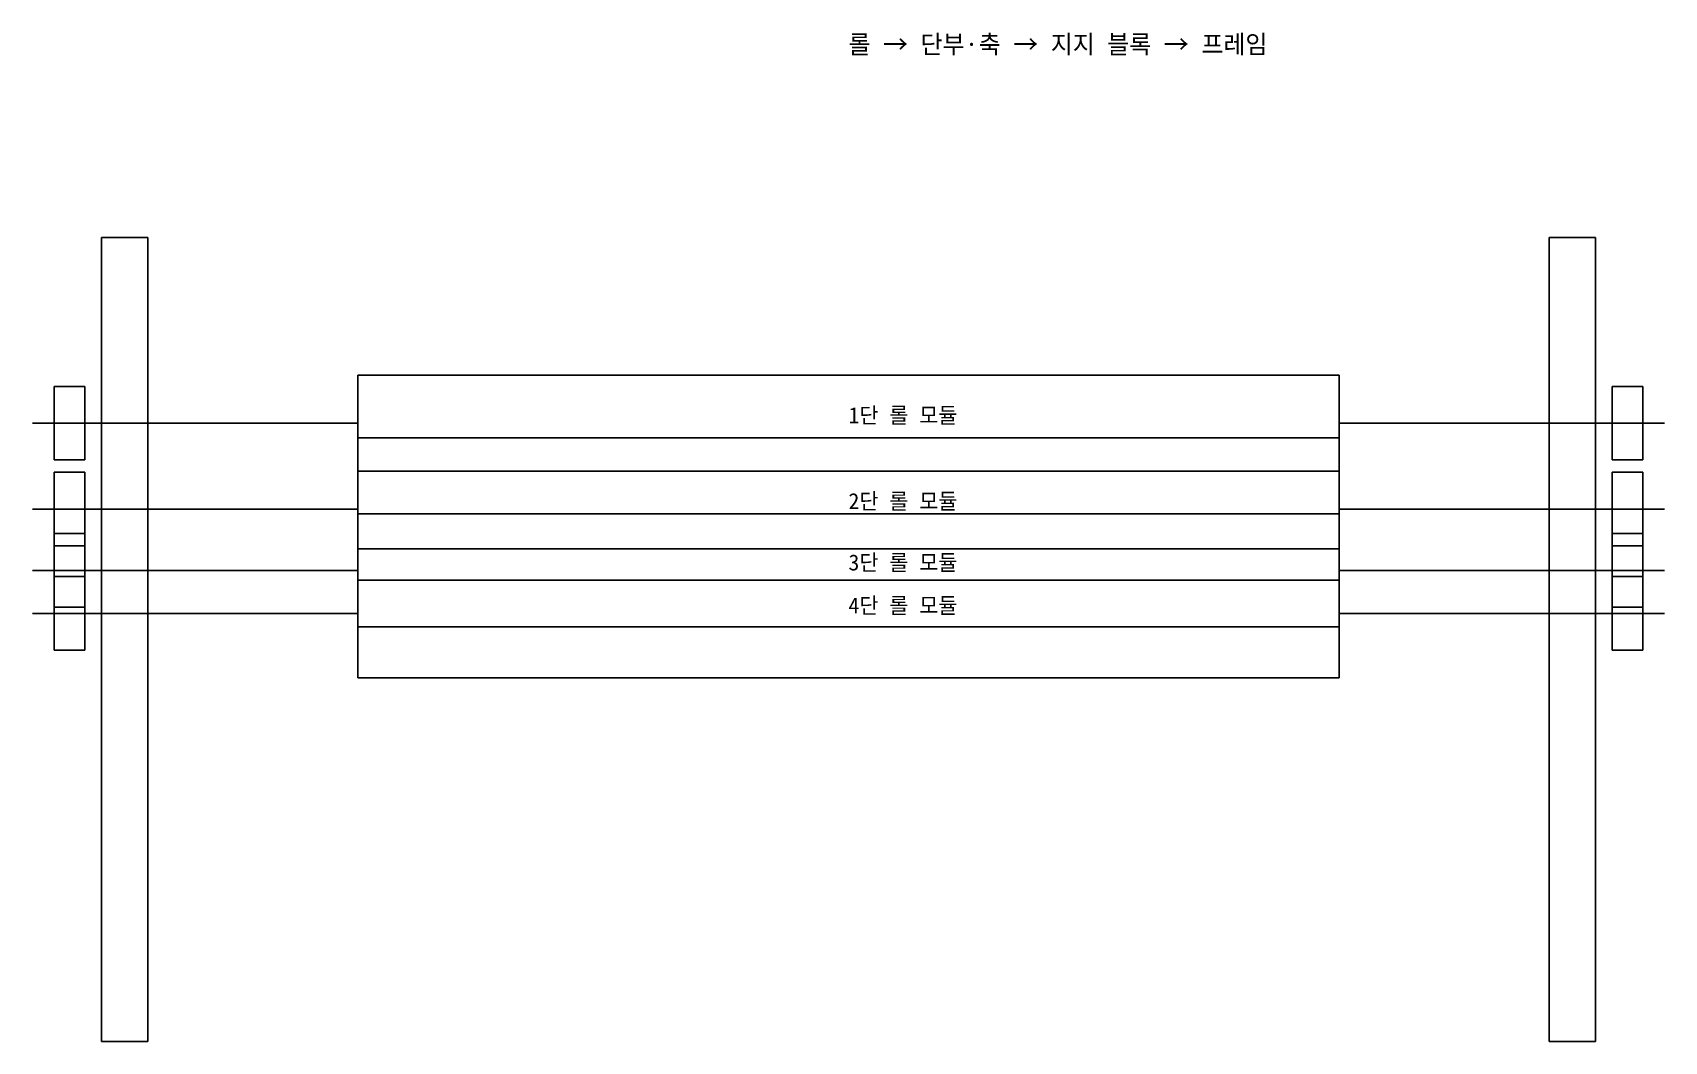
# Model space of a CAD drawing. Header units: millimetres. Extents: x -1330 to 1330, y 0 to 1644.
import ezdxf

# ---------------------------------------------------------------- set-up
doc = ezdxf.new("R2010")
doc.units = ezdxf.units.MM

msp = doc.modelspace()

# ---------------------------------------------------------------- linework, layer by layer
at = {"layer": 'CENTER'}
for p, q in [((-800, 1007.5), (-1330, 1007.5)), ((800, 1007.5), (1330, 1007.5)), ((-800, 867.5), (-1330, 867.5)), ((800, 867.5), (1330, 867.5)), ((-800, 767.5), (-1330, 767.5)), ((800, 767.5), (1330, 767.5)), ((-800, 697.5), (-1330, 697.5)), ((800, 697.5), (1330, 697.5))]:
    msp.add_line(p, q, dxfattribs=at)
at = {"layer": 'OBJECT'}
for p, q in [((-1142, 1310), (-1218, 1310)), ((-1218, 1310), (-1218, 0)), ((-1142, 0), (-1142, 1310)), ((1218, 1310), (1142, 1310)), ((1142, 1310), (1142, 0)), ((1218, 0), (1218, 1310)), ((-1245, 1067.5), (-1295, 1067.5)), ((-1295, 1067.5), (-1295, 947.5)), ((-1245, 947.5), (-1245, 1067.5)), ((800, 1085.5), (-800, 1085.5)), ((-800, 1085.5), (-800, 929.5)), ((800, 929.5), (800, 1085.5)), ((1295, 1067.5), (1245, 1067.5)), ((1245, 1067.5), (1245, 947.5)), ((1295, 947.5), (1295, 1067.5)), ((800, 983.5), (-800, 983.5)), ((-800, 983.5), (-800, 751.5)), ((800, 751.5), (800, 983.5)), ((-1295, 947.5), (-1245, 947.5)), ((1245, 947.5), (1295, 947.5)), ((-1245, 927.5), (-1295, 927.5)), ((-1295, 927.5), (-1295, 807.5)), ((-1245, 807.5), (-1245, 927.5)), ((-800, 929.5), (800, 929.5)), ((1295, 927.5), (1245, 927.5)), ((1245, 927.5), (1245, 807.5)), ((1295, 807.5), (1295, 927.5)), ((800, 859.5), (-800, 859.5)), ((-800, 859.5), (-800, 675.5)), ((800, 675.5), (800, 859.5)), ((-1245, 827.5), (-1295, 827.5)), ((-1295, 827.5), (-1295, 707.5)), ((-1245, 707.5), (-1245, 827.5)), ((1295, 827.5), (1245, 827.5)), ((1245, 827.5), (1245, 707.5)), ((1295, 707.5), (1295, 827.5)), ((-1295, 807.5), (-1245, 807.5)), ((800, 802.5), (-800, 802.5)), ((-800, 802.5), (-800, 592.5)), ((800, 592.5), (800, 802.5)), ((1245, 807.5), (1295, 807.5)), ((-1245, 757.5), (-1295, 757.5)), ((-1295, 757.5), (-1295, 637.5)), ((-1245, 637.5), (-1245, 757.5)), ((-800, 751.5), (800, 751.5)), ((1295, 757.5), (1245, 757.5)), ((1245, 757.5), (1245, 637.5)), ((1295, 637.5), (1295, 757.5)), ((-1295, 707.5), (-1245, 707.5)), ((1245, 707.5), (1295, 707.5)), ((-800, 675.5), (800, 675.5)), ((-1295, 637.5), (-1245, 637.5)), ((1245, 637.5), (1295, 637.5)), ((-800, 592.5), (800, 592.5)), ((-1218, 0), (-1142, 0)), ((1142, 0), (1218, 0))]:
    msp.add_line(p, q, dxfattribs=at)

# ---------------------------------------------------------------- texts
at = {"layer": 'TEXT'}
for s, height, p in [('롤 → 단부·축 → 지지 블록 → 프레임', 30, (0, 1610)), ('1단 롤 모듈', 26, (0, 1007.5)), ('2단 롤 모듈', 26, (0, 867.5)), ('3단 롤 모듈', 26, (0, 767.5)), ('4단 롤 모듈', 26, (0, 697.5))]:
    msp.add_text(s, height=height, dxfattribs=at).set_placement(p)

doc.saveas('drawing.dxf')
